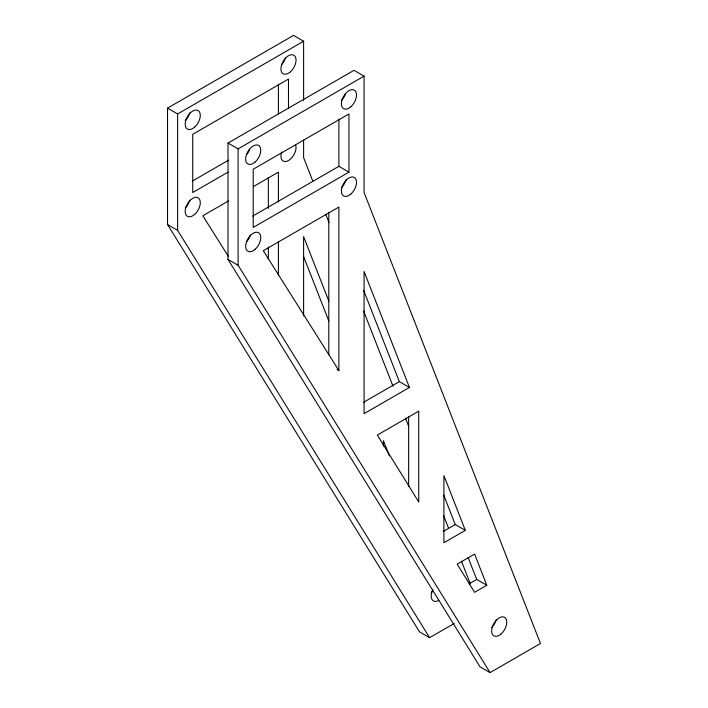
<?xml version="1.0" encoding="UTF-8"?>
<svg xmlns="http://www.w3.org/2000/svg" width="708" height="708" viewBox="0 0 708 708"><rect width="100%" height="100%" fill="white"/><g stroke="black" fill="none" stroke-linecap="round" stroke-linejoin="round"><path stroke-width="1.06" d="M454.315 623.412L429.597 637.687L419.517 631.863L167.539 224.524L167.539 108.138L293.528 35.4L303.608 41.223L303.608 100.509M167.539 108.138L177.619 113.961L303.608 41.223M228.011 143.051L354 70.313L364.08 76.137L364.08 192.514L540.461 643.501L490.069 672.6L479.989 666.777L228.011 259.438L228.011 143.051L238.092 148.875L364.08 76.137M192.231 181.168L228.613 160.158M228.162 172.062L192.735 192.514L192.735 134.325L288.483 79.039L288.483 108.687M228.649 200.877L202.815 215.79L228.596 256.685M253.526 186.514L278.403 172.15L278.403 201.984M252.703 216.082L338.884 166.327L348.964 172.15L348.964 113.961L253.207 169.239L253.207 227.427L348.964 172.15M363.452 402.374L399.356 381.639L409.436 387.462L364.08 413.649L364.08 271.491L409.436 387.462M443.146 531.513L455.244 524.531L465.324 530.354L443.916 542.709L443.916 475.626L465.324 530.354M469.218 583.79L476.723 579.454L486.803 585.277L474.608 592.322L457.173 564.152L474.608 554.09L486.803 585.277M167.539 224.524L177.619 230.339L429.597 637.687M228.011 259.438L238.092 265.252L490.069 672.6M337.052 369.523L338.884 370.585L338.884 207.063L263.288 250.712L338.884 370.585M363.629 290.307L399.356 381.639M443.748 495.14L455.244 524.531M468.068 557.32L476.723 579.454M312.865 181.283L303.608 157.601L303.608 140.034M325.751 214.232L328.972 222.471M363.611 311.024L393.002 386.187M405.489 418.101L408.711 426.34M443.748 515.92L448.58 528.274M461.466 561.223L470.324 583.879M328.893 301.236L303.608 236.578L303.608 315.918M389.391 455.908L383.444 440.712L383.444 446.208M303.564 256.411L328.848 321.069M408.64 416.313L408.64 486.316M338.884 119.121L338.884 166.327M328.804 212.294L328.804 354.823M278.403 84.208L278.403 113.846M278.403 241.755L278.403 274.899M268.332 177.381L268.332 208.32M268.332 246.986L268.332 259.137M238.092 148.875L238.092 265.252M177.619 113.961L177.619 230.339M496.246 619.642A10.691 6.168 -60 0 1 491.724 627.474M345.982 179.761A10.691 6.168 -60 0 1 341.468 187.593M345.424 94.173A10.691 6.168 -60 0 1 341.468 100.306M250.234 235.038A10.691 6.168 -60 0 1 246.906 241.534M249.676 149.459A10.691 6.168 -60 0 1 246.906 154.247M295.785 145.308A10.691 6.168 -60 0 1 287.829 160.858A10.691 6.168 -60 0 1 281.634 152.052M285.51 57.56A10.691 6.168 -60 0 1 282.191 64.056M189.762 200.125A10.691 6.168 -60 0 1 185.239 207.957M438.748 600.393A10.691 6.168 -60 0 1 431.889 599.313A10.691 6.168 -60 0 1 432.951 589.401M432.446 591.224A10.691 6.168 -60 0 1 431.252 592.561M189.762 112.838A10.691 6.168 -60 0 1 185.239 120.67M418.72 411.198L377.337 435.084L418.72 501.972L418.72 411.198M255.163 161.99A10.691 6.168 -60 0 0 258.553 145.432A10.691 6.168 -60 0 0 245.906 156.645A10.691 6.168 -60 0 0 255.163 161.99M501.175 633.881A10.691 6.168 -60 0 0 504.565 617.323A10.691 6.168 -60 0 0 491.918 628.536A10.691 6.168 -60 0 0 501.175 633.881M350.92 194.001A10.691 6.168 -60 0 0 354.31 177.442A10.691 6.168 -60 0 0 341.663 188.655A10.691 6.168 -60 0 0 350.92 194.001M255.163 249.278A10.691 6.168 -60 0 0 258.553 232.72A10.691 6.168 -60 0 0 245.906 243.933A10.691 6.168 -60 0 0 255.163 249.278M194.691 214.365A10.691 6.168 -60 0 0 198.081 197.806A10.691 6.168 -60 0 0 185.434 209.019A10.691 6.168 -60 0 0 194.691 214.365M290.439 71.8A10.691 6.168 -60 0 0 293.829 55.242A10.691 6.168 -60 0 0 281.182 66.455A10.691 6.168 -60 0 0 290.439 71.8M350.92 106.713A10.691 6.168 -60 0 0 354.31 90.155A10.691 6.168 -60 0 0 341.663 101.368A10.691 6.168 -60 0 0 350.92 106.713M194.691 127.077A10.691 6.168 -60 0 0 198.081 110.519A10.691 6.168 -60 0 0 185.434 121.732A10.691 6.168 -60 0 0 194.691 127.077"/></g></svg>
